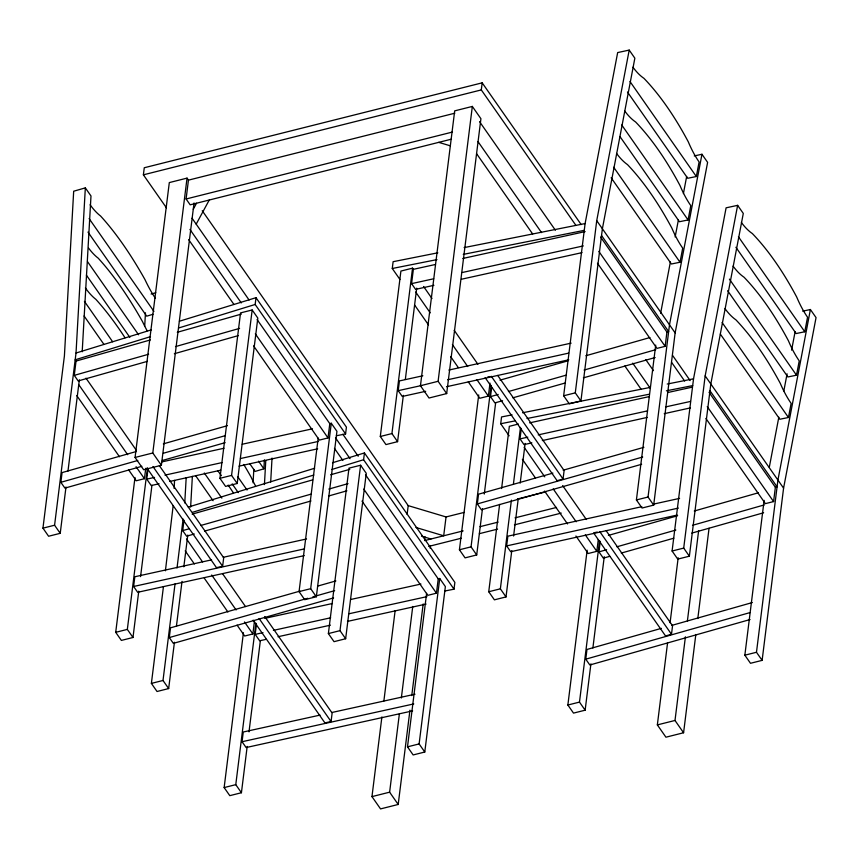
<?xml version="1.0" encoding="UTF-8"?>
<svg xmlns="http://www.w3.org/2000/svg" width="859" height="859" viewBox="0 0 859 859"><rect width="100%" height="100%" fill="white"/><g stroke="black" fill="none" stroke-linecap="round" stroke-linejoin="round"><path stroke-width="1.29" d="M60.227 533.321L54.579 525.225L76.021 353.017L85.331 187.874L73.681 191.224L64.404 355.937L42.95 528.145L48.598 536.241L60.227 533.321L65.993 486.999M82.196 351.782L90.99 195.97L85.331 187.874M144.709 326.195L145.461 312.805M173.142 505.833L165.411 570.795M174.119 488.427L174.57 480.385M184.76 502.944L186.188 477.636M190.634 507.035L192.362 476.401M253.072 482.79L253.824 469.39M249.808 463.774L255.144 471.419L263.885 468.821L264.389 459.876M264.432 484.583L265.775 460.617M270.682 482.028L272.035 458.051M141.832 466.308L64.919 488.116L60.86 482.307L62.073 472.59L136.42 451.49M147.415 361.338L78.169 380.945L74.271 375.362L76.054 361.07L75.173 359.803L150.486 336.653M67.968 471.119L79.35 379.807M166.41 207.781L143.389 174.828L144.269 167.752L482.178 82.84L581.167 224.564M194.048 202.971L161.374 465.277L143.646 469.733L135.067 457.45L169.309 182.58L187.037 178.124L188.443 180.143L186.102 198.987L190.172 204.818L451.458 139.158M138.761 591.175L132.984 637.496L121.366 640.417L115.707 632.321L134.992 477.486M128.625 469.852L136.248 480.772L144.441 478.71L145.74 468.316M132.984 637.496L127.336 629.4L147.447 467.951M159.087 483.789L151.216 485.528L146.749 479.129L148.049 468.724M304.204 555.633L137.676 592.291L133.617 586.482L134.831 576.754L211.582 559.864M161.374 465.277L152.795 452.994L187.037 178.124M140.565 576.614L151.946 485.303M174.431 642.253L168.665 688.564L157.036 691.495L151.388 683.399L163.435 586.697M168.665 688.564L163.006 680.478L175.043 583.873M177.018 567.992L183.117 519.029M333.593 597.918L173.357 643.37L169.298 637.561L170.501 627.832L299.974 591.11M194.295 534.008L186.607 536.188L182.709 530.615L184.009 520.21M176.406 626.372L182.011 581.371M183.826 566.822L187.777 535.06M219.936 478.323L240.541 312.901L252.17 309.981L257.818 318.077L237.213 483.488L225.595 486.409L219.936 478.323L231.565 475.403L252.17 309.981M336.374 435.76L345.576 433.935L255.155 304.473L256.003 297.686L179.413 321.234M147.007 468.176L216.479 567.649L222.631 566.296L223.694 557.781L159.366 465.675M247.188 746.428L241.422 792.739L229.793 795.659L224.145 787.574L243.43 632.739M237.063 625.105L244.686 636.014L252.879 633.963L254.489 620.96M241.422 792.739L235.774 784.654L255.885 623.204M266.204 639.332L259.654 640.782L255.187 634.371L256.476 623.978M412.631 710.887L246.114 747.545L242.055 741.725L243.269 732.008L320.02 715.107M249.003 731.868L260.374 640.556M253.566 345.876L319.376 440.098L328.009 437.929L329.792 423.637L331.284 423.262L336.943 431.347L316.337 596.769L304.709 599.689L299.061 591.604L318.184 438.09M316.337 596.769L310.679 588.683L331.284 423.262M345.576 433.935L346.424 427.148L256.003 297.686M328.374 633.577L348.979 468.155L360.608 465.234L366.256 473.32L345.651 638.742L334.033 641.662L328.374 633.577L340.003 630.656L360.608 465.234M253.147 620.155L324.917 722.902L331.069 721.539L332.132 713.034L264.733 616.537M444.812 591.013L454.014 589.177L363.593 459.726L364.441 452.94L332.53 462.743M399.94 279.454L392.273 268.491L393.121 261.694L437.832 252.814M403.354 395.344L397.577 441.666L385.959 444.586L380.301 436.49L400.906 271.068L412.535 268.148L413.362 269.329L411.579 283.631L415.584 289.365L433.924 285.317M397.577 441.666L391.929 433.57L412.535 268.148M425.688 391.307L402.27 396.461L398.211 390.652L399.424 380.934L422.843 375.77M405.33 379.463L416.701 288.152M420.448 385.734L454.69 110.865L472.332 106.43L480.922 118.714L446.68 393.583L429.028 398.018L420.448 385.734L438.101 381.299L472.332 106.43M409.947 710.189L398.2 804.464L380.548 808.91L371.968 796.615L381.89 716.943M383.876 701.008L395.119 610.717M407.112 514.412L408.208 505.629L202.241 210.734M398.2 804.464L389.621 792.181L399.371 713.915M401.346 697.991L412.749 606.465M424.754 539.334L425.076 536.821M575.68 225.047L481.298 89.916L482.178 82.84M411.762 695.586L423.176 603.963M430.123 548.192L430.456 545.54M362.004 501.119L427.814 595.351L436.447 593.182L438.23 578.88L439.722 578.504L445.37 586.6L424.776 752.022L413.147 754.943L407.499 746.847L426.612 593.333M464.204 512.394L446.046 516.946L443.695 535.791L415.949 527.48M424.776 752.022L419.117 743.926L439.722 578.504M454.014 589.177L454.862 582.391L364.441 452.94M482.468 508.625L476.702 554.946L465.073 557.867L459.425 549.771L478.71 394.936M468.262 381.836L479.741 398.275L488.374 396.106L489.995 383.103M476.702 554.946L471.054 546.85L491.155 385.401M502.579 400.734L494.891 402.903L490.51 396.643L491.638 387.538M641.63 464.289L481.394 509.741L477.336 503.932L478.538 494.204L552.895 473.116M484.283 494.065L495.654 402.753M509.14 435.803L500.711 423.734L501.549 416.948L512.071 414.854M511.781 550.598L506.015 596.919L494.397 599.84L488.739 591.744L499.616 504.405M501.602 488.524L509.344 426.322L518.385 424.045M506.015 596.919L500.368 588.823L511.406 500.153M513.392 484.272L520.479 427.374M677.236 515.056L510.708 551.714L506.649 545.905L507.862 536.177L641.856 506.681M531.882 442.879L524.011 444.608L520.017 438.885L521.306 428.48M513.596 536.037L518.213 498.982M520.189 483.102L525.139 443.405M563.654 395.774L585.108 223.565L617.664 52.571L629.207 50.09L634.855 58.187L602.384 228.73L580.931 400.938L569.302 403.859L563.654 395.774L575.283 392.853L596.726 220.645L629.207 50.09M485.131 377.638L557.126 480.707L563.053 479.021L564.116 470.517L497.694 375.426M590.906 663.867L585.14 710.189L573.511 713.11L567.863 705.024L587.148 550.189M575.938 535.995L588.179 553.518L596.812 551.349L598.272 539.656M585.14 710.189L579.481 702.104L599.593 540.644M609.729 556.342L603.319 558.157L598.948 551.886L600.237 541.492M750.068 619.543L589.832 664.995L585.763 659.175L586.976 649.458L661.333 628.369M592.882 647.987L604.253 556.675M694.265 155.919L701.964 154.266L707.612 162.362L675.142 332.905L653.688 505.113L642.07 508.034L636.412 499.949L655.707 345.114M597.477 263.23L656.952 348.389L665.145 346.338L666.928 332.036L600.581 237.041M653.688 505.113L648.04 497.028L669.494 324.809L701.964 154.266M672.092 551.016L693.535 378.808L726.102 207.824L737.634 205.344L743.293 213.44L710.812 383.984L689.369 556.192L677.74 559.112L672.092 551.016L683.71 548.096L705.164 375.888L737.634 205.344M695.822 634.49L683.581 732.759L665.929 737.194L657.35 724.899L667.593 642.661M670.074 622.754L678.17 557.759M593.569 532.881L665.564 635.961L671.491 634.275L672.554 625.771L606.132 530.669M683.581 732.759L675.002 720.465L685.418 636.809M687.404 620.885L698.646 530.583M697.809 618.555L709.051 528.264M802.703 311.173L810.402 309.519L816.05 317.605L783.58 488.159L762.126 660.367L750.498 663.288L744.85 655.192L764.134 500.357M705.905 418.473L765.39 503.642L773.583 501.581L775.366 487.278L709.019 392.295M762.126 660.367L756.478 652.271L777.921 480.063L810.402 309.519M660.625 313.267L670.385 261.974M675.142 236.977L678.406 219.883M683.41 193.576L686.663 176.482M611.136 177.749L671.384 264.003L680.017 262.242L682.701 248.144A77.417 32.631 78.5 0 1 671.888 228.183A283.191 119.347 78.5 0 0 627.467 164.584A73.842 31.117 78.5 0 1 616.547 153.407M619.951 136.549L679.437 221.719L688.07 219.958L690.797 205.634A75.141 31.665 78.5 0 1 680.006 185.544A274.461 115.664 78.5 0 0 635.585 121.957A71.673 30.205 78.5 0 1 624.643 110.886M627.467 92.031L687.705 178.285L696.338 176.524L699.108 161.964A75.141 31.665 78.5 0 1 688.317 141.885A274.461 115.664 78.5 0 0 643.906 78.298A71.673 30.205 78.5 0 1 632.965 67.227M769.31 467.199L778.823 417.216M783.837 390.92L787.091 373.815M791.601 350.139L795.101 331.724M720.336 334.087L779.822 419.256L788.455 417.495L791.139 403.397A77.417 32.631 78.5 0 1 780.326 383.425A283.191 119.347 78.5 0 0 735.905 319.838A73.842 31.117 78.5 0 1 724.985 308.649M727.627 290.707L787.875 376.961L796.508 375.2L799.235 360.877A75.141 31.665 78.5 0 1 788.444 340.798A274.461 115.664 78.5 0 0 744.023 277.199A71.673 30.205 78.5 0 1 733.081 266.14M735.895 247.274L796.143 333.539L804.776 331.767L807.546 317.218A75.141 31.665 78.5 0 1 796.755 297.139A274.461 115.664 78.5 0 0 752.334 233.541A71.673 30.205 78.5 0 1 741.392 222.481M193.264 209.252L196.539 203.218M196.185 224.135L209.263 200.018M76.021 353.017L151.334 329.867M178.565 328.02L255.155 304.473M188.293 507.089L314.652 468.241M192.545 512.308L313.814 475.027M331.681 469.529L363.593 459.726M152.956 314.308L146.706 316.166L87.994 232.102M151.109 294.057L155.769 292.715M76.054 361.07L150.379 339.939M177.298 332.293L241.368 314.083M74.271 375.362L148.607 354.241M175.515 346.596L239.586 328.385M163.339 443.856L227.431 425.677M60.86 482.307L137.773 460.488M163.414 453.219L224.94 435.76M162.34 460.488L225.155 442.664M499.981 380.161L567.906 360.855M585.838 355.755L649.919 337.555M490.51 396.643L498.199 394.453M508.453 391.543L566.124 375.158M584.066 370.057L655.825 349.667M192.18 514.133L312.644 479.891M330.586 474.791L349.806 469.336M182.709 530.615L189.12 528.79M200.652 525.515L310.861 494.193M328.804 489.093L348.024 483.628M563.15 470.206L643.906 447.303M477.336 503.932L642.704 457.02M317.927 586.021L335.869 580.931M169.298 637.561L307.737 598.283M312.869 596.833L334.656 590.648M608.419 535.404L677.622 515.744M694.276 511.008L758.357 492.798M598.948 551.886L606.637 549.706M616.891 546.796L675.84 530.046M692.494 525.311L764.263 504.92M671.588 625.459L752.344 602.546M585.763 659.175L749.853 612.639M174.345 353.715L238.458 335.568M512.834 397.824L565.415 382.942M583.368 377.853L655.17 357.527M204.56 531.109L310.99 500.98M328.943 495.901L346.896 490.811M621.272 553.078L673.843 538.185M691.796 533.106L763.608 512.769M143.389 174.828L481.298 89.916M188.443 180.143L454.798 113.216M186.102 198.987L452.457 132.05M135.067 457.45L152.795 452.994M666.928 332.036L668.646 331.606L601.536 235.516M380.301 436.49L391.929 433.57M42.95 528.145L54.579 525.225M517.365 499.025L545.905 491.853M424.604 540.579L463.151 530.894M480.009 526.664L498.166 522.1M515.024 517.859L556.525 507.433M428.673 546.421L461.165 538.249M479.365 533.675L497.554 529.112M514.455 524.86L561.238 513.102M636.412 499.949L648.04 497.028M115.707 632.321L127.336 629.4M459.425 549.771L471.054 546.85M299.061 591.604L310.679 588.683M775.366 487.278L777.084 486.849L709.974 390.77M488.739 591.744L500.368 588.823M151.388 683.399L163.006 680.478M744.85 655.192L756.478 652.271M224.145 787.574L235.774 784.654M567.863 705.024L579.481 702.104M407.499 746.847L419.117 743.926M371.968 796.615L389.621 792.181M657.35 724.899L675.002 720.465M413.362 269.329L435.481 264.475M462.808 258.473L585.14 231.608M411.579 283.631L433.698 278.778M462.335 272.486L583.358 245.91M461.444 279.239L582.005 252.643M448.86 370.046L571.149 343.128M398.211 390.652L421.629 385.498M447.646 379.764L568.637 353.135M487.601 377.09L490.059 376.553M446.508 386.733L568.798 359.803M161.546 461.97L224.006 448.248M242.227 444.243L312.493 428.802M146.749 479.129L154.556 477.411M164.971 475.124L222.223 462.55M240.445 458.545L318.517 441.386M169.567 481.48L220.677 470.206M239.027 466.158L317.658 448.817M529.606 422.864L649.329 396.579M667.55 392.574L692.268 387.141M520.017 438.885L527.823 437.167M538.228 434.879L647.546 410.87M665.768 406.876L690.486 401.443M542.362 440.56L647.203 417.431M664.232 413.673L690.443 407.885M223.297 557.287L306.556 538.958M133.617 586.482L304.043 548.965M653.57 504.104L679.587 498.381M506.649 545.905L678.374 508.099M594.804 532.612L597.263 532.065M264.776 618.362L332.444 603.49M350.655 599.496L420.931 584.056M255.187 634.371L262.994 632.664M273.398 630.377L330.661 617.793M348.872 613.788L426.955 596.64M278.005 636.734L330.425 625.169M347.455 621.411L426.096 604.06M331.724 712.53L414.994 694.201M242.055 741.725L413.78 703.929M464.128 247.596L585.108 223.565M392.273 268.491L436.984 259.611M463.28 254.382L584.26 230.352M522.594 412.771L650.145 387.43M667.239 384.037L693.535 378.808M500.711 423.734L515.175 420.867M527.007 418.516L649.297 394.217M666.391 390.824L692.698 385.594M438.734 142.358L450.084 145.751M408.208 505.629L446.046 516.946M421.511 536.156L430.971 538.99M629.991 81.53L696.338 176.524M738.429 236.783L804.776 331.767M621.723 124.963L688.07 219.958M729.398 279.121L796.508 375.2M613.67 167.247L680.017 262.242M722.108 322.501L788.455 417.495M596.726 220.645L675.142 332.905M705.164 375.888L783.58 488.159M672.479 355.293L690.131 380.569M598.798 251.343L665.145 346.338M707.236 406.597L773.583 501.581M671.598 362.369L684.644 381.052M479.547 121.645L555.397 230.233M645.807 359.674L653.463 370.648M477.969 141.574L541.557 232.617M632.729 363.153L650.349 388.386M476.573 153.675L532.655 233.981M624.858 365.988L640.986 389.084M575.283 392.853L580.931 400.938M683.71 548.096L689.369 556.192M491.294 376.274L563.053 479.021M599.722 531.528L671.491 634.275M423.573 286.476L431.991 298.535M454.186 330.307L477.915 364.27M562.624 485.56L586.353 519.523M415.67 292.017L430.219 312.837M452.403 344.609L467.715 366.525M476.895 379.667L488.374 396.106M524.108 447.26L544.778 476.852M553.196 488.9L576.153 521.767M585.333 534.921L596.812 551.349M414.693 305.138L428.469 324.863M450.664 356.635L458.319 367.598M522.369 459.297L535.372 477.926M544.552 491.069L567.52 523.936M438.101 381.299L446.68 393.583M192.062 218.229L249.078 299.995M342.838 434.235L358.214 456.236M257.088 319.548L329.792 423.637M365.526 474.791L438.23 578.88M189.936 229.428L241.272 302.916M335.515 437.843L350.064 458.685M255.306 333.84L328.009 437.929M363.744 489.093L436.447 593.182M188.669 239.64L233.938 304.462M334.462 448.387L342.902 460.467M89.1 218.573L153.922 311.387M258.548 461.176L263.885 468.821M87.5 261.619L138.589 334.774M237.879 476.917L247.027 490.017M231.565 475.403L237.213 483.488M340.003 630.656L345.651 638.742M86.383 275.138L129.859 337.372M232.188 483.885L238.287 492.626M84.429 301.369L112.647 341.764M204.302 472.998L221.847 498.113M84.085 315.983L103.918 344.373M195.573 475.596L213.107 500.711M152.945 466.512L222.631 566.296M259.074 618.469L331.069 721.539M85.975 378.153L136.302 450.223M222.631 573.801L245.502 606.561M78.856 384.811L127.658 454.69M136.055 466.705L144.441 478.71M186.532 538.969L202.541 561.904M211.69 575.004L236.096 609.944M244.482 621.948L252.879 633.963M76.773 395.602L119.476 456.752M185.2 550.855L194.359 563.955M204.27 578.15L227.914 611.995M217.714 470.711A283.191 97.883 73.4 0 1 221.45 475.671M228.161 485.088A283.191 97.883 73.4 0 1 233.476 493.034M255.574 486.001A75.141 25.974 73.4 0 1 251.011 476.97A274.461 94.866 73.4 0 0 243.763 464.494M125.038 337.78A283.191 97.883 73.4 0 0 95.832 299.308A73.842 25.523 73.4 0 1 85.395 288.001M88.67 248.23A71.673 24.771 73.4 0 0 98.162 258.13A274.461 94.866 73.4 0 1 142.573 321.728A75.141 25.974 73.4 0 0 147.136 330.747M90.088 204.775A71.673 24.771 73.4 0 0 100.535 215.963A274.461 94.866 73.4 0 1 144.956 279.551A75.141 25.974 73.4 0 0 155.264 298.084"/></g></svg>
